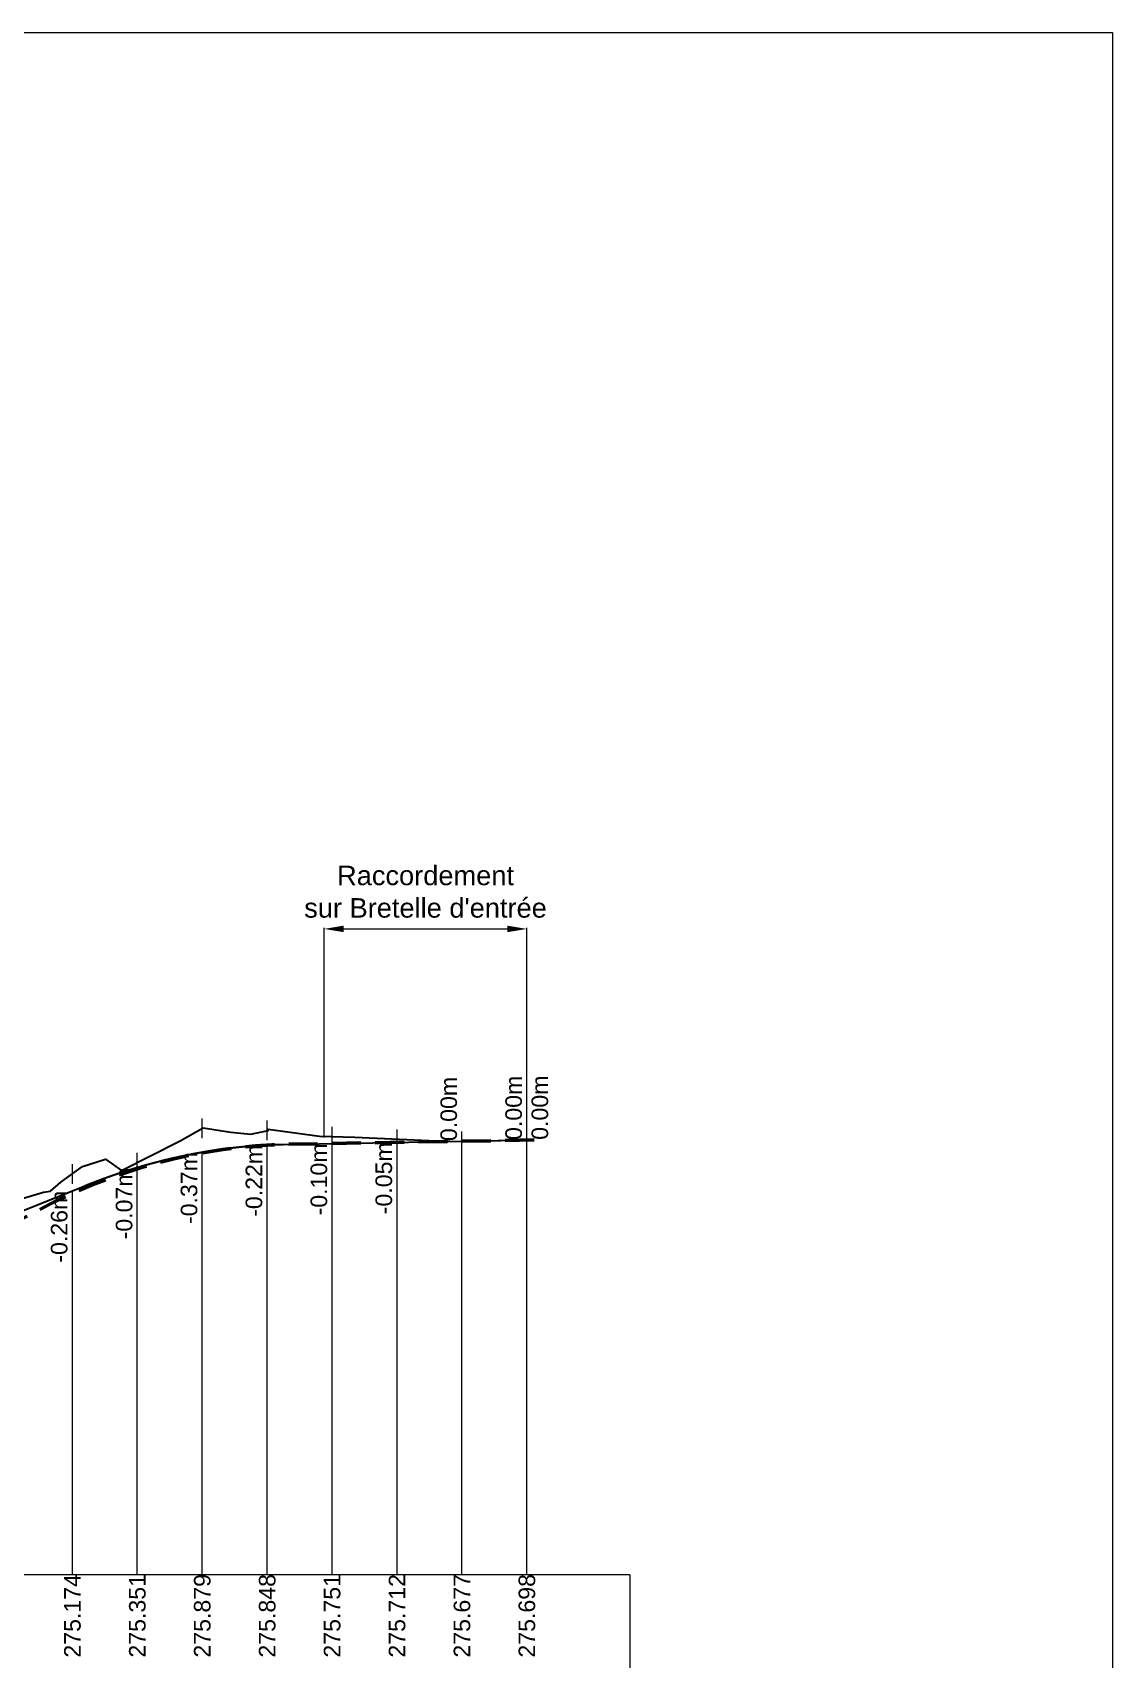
# Model space of a CAD drawing. Extents: x -67 to 3544, y -51 to 656.
# Drawn here: x 1962.3 to 2128.6, y 114.2 to 364.8 of the extents above; entities that cross this region are included whole.
import ezdxf
from ezdxf.enums import TextEntityAlignment as Align

# ---------------------------------------------------------------- set-up
doc = ezdxf.new("R2010")
doc.units = 0
doc.header["$PDSIZE"] = -0.00032
doc.linetypes.add('CACHE', pattern=[9.525, 6.35, -3.175])
doc.layers.get('0').update_dxf_attribs({"lineweight": 0})
for name, color, linetype, lineweight in [("Route - Bretelle d'entrée - PL - A14_Bretelle de sortie", 5, 'Continuous', 0), ('Route - Bretelle de sortie - PL - Cotation', 7, 'Continuous', 0), ('Route - Bretelle de sortie - PL - Projet Linéaire', 7, 'Continuous', 0), ('Route - Bretelle de sortie - PL - Terrain', 3, 'Continuous', 0)]:
    doc.layers.add(name, color=color, linetype=linetype, lineweight=lineweight)
doc.styles.add('CoteVert', font='arial.ttf', dxfattribs={"height": 0.0017})
doc.styles.add('CoteVertB', font='arial.ttf', dxfattribs={"height": 0.0017})
doc.styles.get("Standard").update_dxf_attribs({"font": 'arial.ttf', "height": 2.5})
doc.dimstyles.get("Standard").update_dxf_attribs({"dimtxt": 0.18, "dimasz": 0.18, "dimexe": 0.18, "dimexo": 0.0625, "dimgap": 0.09, "dimtad": 0, "dimtih": 1, "dimtoh": 1, "dimdec": 4, "dimzin": 0, "dimdsep": 46, "dimtxsty": 'Standard', "dimcen": 0.09, "dimadec": 0, "dimazin": 0, "dimtfac": 1, "dimtdec": 4, "dimtofl": 0, "dimtmove": 0, "dimatfit": 3, "dimfxl": 1, "dimtolj": 1, "dimtzin": 0, "dimarcsym": 0})

# ---------------------------------------------------------------- blocks, each defined once
blk = doc.blocks.new('*D6')
at = {"transparency": 16777216}
for p, q in [((2007.24, 194.59), (2007.24, 226.89)), ((2010.24, 226.71), (2035.45, 226.71)), ((2038.45, 194.26), (2038.45, 226.89))]:
    blk.add_line(p, q, dxfattribs=at)
for points in [[(2010.24, 227.21), (2010.24, 226.21), (2007.24, 226.71)], [(2035.45, 227.21), (2035.45, 226.21), (2038.45, 226.71)]]:
    blk.add_solid(points, dxfattribs=at)
at = {"layer": 'Defpoints', "color": 0, "transparency": 16777216}
for p in [(2038.45, 226.71), (2007.24, 194.53), (2038.45, 194.2)]:
    blk.add_point(p, dxfattribs=at)
at = {"transparency": 16777216, "insert": (2022.84, 232.43), "char_height": 3, "attachment_point": 5}
blk.add_mtext("\\A1;Raccordement \\Psur Bretelle d'entrée", dxfattribs=at)

msp = doc.modelspace()

# ---------------------------------------------------------------- linework, layer by layer
msp.add_lwpolyline([(1528.63489, 364.80074), (2128.64089, 364.80074), (2128.64089, -50.70342), (1528.63489, -50.70342)], close=True)
at = {"flags": 128}
msp.add_lwpolyline([(2054.3083, 127.20613), (2054.3083, 52.20613)], dxfattribs=at)
at = {"layer": "Route - Bretelle d'entrée - PL - A14_Bretelle de sortie", "color": 5, "linetype": 'CACHE', "lineweight": 53, "ltscale": 0.7, "flags": 128}
msp.add_lwpolyline([(2039.55295, 194.20613), (2001.65898, 193.53979), (1999.14694, 193.45618), (1996.63484, 193.29368), (1994.1226, 193.05229), (1991.61024, 192.73198), (1989.09787, 192.33272), (1986.58587, 191.8545), (1984.07503, 191.29726), (1981.56661, 190.66097), (1979.06251, 189.94557), (1976.56536, 189.15101), (1974.07865, 188.27722), (1971.60687, 187.32415), (1969.15555, 186.2917), (1966.73145, 185.1798), (1965.95037, 184.80111), (1952.40652, 177.72321), (1951.0789, 177.01212), (1949.75592, 176.3507), (1948.43415, 175.7389), (1947.10962, 175.17667), (1945.77773, 174.66398), (1944.43302, 174.20077), (1943.06892, 173.78701), (1941.67737, 173.42268), (1940.24824, 173.10773), (1938.76844, 172.84215), (1937.22049, 172.62591), (1935.58012, 172.459), (1933.8119, 172.34141), (1931.86056, 172.27312), (1929.63149, 172.25413), (1926.93727, 172.28444), (1923.36767, 172.36406), (1919.03469, 172.49297), (1913.9947, 172.67121), (1908.16303, 172.89877), (1901.52822, 173.17569), (1894.2144, 173.50197), (1886.62449, 173.87766), (1881.43532, 174.30277), (1877.69741, 174.77734), (1874.62674, 175.3014), (1871.95763, 175.87501), (1869.56175, 176.4982), (1867.36583, 177.17103), (1865.32365, 177.89354), (1863.40402, 178.66579), (1861.58487, 179.48785), (1859.84998, 180.35978), (1858.23508, 181.25381), (1813.61561, 208.07307)], dxfattribs=at)
at = {"layer": 'Route - Bretelle de sortie - PL - Cotation', "color": 7, "linetype": 'Continuous'}
for p, q in [((1988.44873, 194.4957), (1988.44873, 197.4957)), ((1998.44873, 194.18379), (1998.44873, 197.18379)), ((2008.44873, 127.20613), (2008.44873, 196.2115)), ((2018.44873, 127.20613), (2018.44873, 195.82236)), ((2038.44873, 127.20613), (2038.44873, 195.68356)), ((1998.44873, 127.20613), (1998.44873, 193.4447)), ((2028.44873, 127.20613), (2028.44873, 195.47921)), ((1978.44873, 127.20613), (1978.44873, 192.21854)), ((1988.44873, 127.20613), (1988.44873, 192.33305)), ((1968.44873, 187.44772), (1968.44873, 190.44772)), ((1968.44873, 127.20613), (1968.44873, 186.38214)), ((2054.3083, 127.20613), (1602.96748, 127.20613))]:
    msp.add_line(p, q, dxfattribs=at)
at = {"layer": 'Route - Bretelle de sortie - PL - Projet Linéaire', "color": 1, "linetype": 'Continuous', "lineweight": 30, "flags": 128}
msp.add_lwpolyline([(1953.24976, 180.30255), (1970.34199, 187.13944), (1970.36407, 187.14827), (1970.38617, 187.1571), (1970.40825, 187.16592), (1970.43034, 187.17473), (1970.45243, 187.18354), (1970.47452, 187.19234), (1970.49661, 187.20114), (1970.5187, 187.20993), (1970.54079, 187.21871), (1970.56288, 187.22749), (1970.58497, 187.23626), (1970.60706, 187.24503), (1970.62914, 187.25378), (1970.65123, 187.26254), (1970.67332, 187.27129), (1970.69541, 187.28003), (1970.7175, 187.28876), (1970.73959, 187.29749), (1970.76168, 187.30621), (1970.78376, 187.31493), (1970.80585, 187.32364), (1970.82794, 187.33234), (1970.85003, 187.34104), (1970.87212, 187.34973), (1970.8942, 187.35842), (1970.91629, 187.3671), (1970.93838, 187.37577), (1970.96047, 187.38444), (1970.98256, 187.3931), (1971.00465, 187.40176), (1971.02673, 187.41041), (1971.04882, 187.41905), (1971.07091, 187.42769), (1971.093, 187.43632), (1971.11508, 187.44494), (1971.13717, 187.45356), (1971.15926, 187.46217), (1971.18135, 187.47078), (1971.20343, 187.47938), (1971.22552, 187.48797), (1971.24761, 187.49656), (1971.2697, 187.50514), (1971.29178, 187.51372), (1971.31387, 187.52229), (1971.33596, 187.53085), (1971.35805, 187.53941), (1971.38013, 187.54796), (1971.40222, 187.5565), (1971.42431, 187.56504), (1971.44639, 187.57358), (1971.46848, 187.58211), (1971.49057, 187.59063), (1971.51265, 187.59914), (1971.53474, 187.60765), (1971.55683, 187.61615), (1971.57892, 187.62465), (1971.601, 187.63314), (1971.62309, 187.64162), (1971.64518, 187.6501), (1971.66726, 187.65857), (1971.68935, 187.66704), (1971.71143, 187.67549), (1971.73352, 187.68395), (1971.75561, 187.6924), (1971.77769, 187.70084), (1971.79978, 187.70927), (1971.82187, 187.7177), (1971.84395, 187.72613), (1971.86604, 187.73454), (1971.88812, 187.74295), (1971.91021, 187.75136), (1971.9323, 187.75976), (1971.95438, 187.76815), (1971.97647, 187.77653), (1971.99855, 187.78492), (1972.02064, 187.79329), (1972.04273, 187.80166), (1972.06481, 187.81002), (1972.0869, 187.81837), (1972.10898, 187.82672), (1972.13107, 187.83506), (1972.15315, 187.8434), (1972.17524, 187.85173), (1972.19733, 187.86006), (1972.21941, 187.86838), (1972.2415, 187.87669), (1972.26358, 187.885), (1972.28567, 187.8933), (1972.30775, 187.90159), (1972.32984, 187.90988), (1972.35192, 187.91816), (1972.37401, 187.92644), (1972.39609, 187.93471), (1972.41818, 187.94297), (1972.44026, 187.95123), (1972.46235, 187.95948), (1972.48443, 187.96773), (1972.50652, 187.97597), (1972.5286, 187.9842), (1972.55068, 187.99243), (1972.57277, 188.00065), (1972.59485, 188.00886), (1972.61694, 188.01707), (1972.63902, 188.02527), (1972.66111, 188.03347), (1972.68319, 188.04166), (1972.70528, 188.04985), (1972.72736, 188.05802), (1972.74945, 188.0662), (1972.77153, 188.07437), (1972.79361, 188.08252), (1972.8157, 188.09068), (1972.83778, 188.09883), (1972.85987, 188.10696), (1972.88195, 188.1151), (1972.90403, 188.12323), (1972.92612, 188.13135), (1972.9482, 188.13947), (1972.97029, 188.14758), (1972.99237, 188.15569), (1973.01445, 188.16379), (1973.03654, 188.17188), (1973.05862, 188.17997), (1973.0807, 188.18805), (1973.10279, 188.19612), (1973.12487, 188.20419), (1973.14695, 188.21225), (1973.16904, 188.22031), (1973.19112, 188.22836), (1973.2132, 188.2364), (1973.23529, 188.24444), (1973.25737, 188.25247), (1973.27946, 188.2605), (1973.30154, 188.26851), (1973.32362, 188.27653), (1973.3457, 188.28454), (1973.36779, 188.29254), (1973.38987, 188.30053), (1973.41195, 188.30852), (1973.43404, 188.3165), (1973.45612, 188.32448), (1973.4782, 188.33245), (1973.50028, 188.34042), (1973.52237, 188.34837), (1973.54445, 188.35632), (1973.56653, 188.36427), (1973.58862, 188.37221), (1973.6107, 188.38015), (1973.63278, 188.38807), (1973.65486, 188.39599), (1973.67694, 188.40391), (1973.69903, 188.41182), (1973.72111, 188.41972), (1973.74319, 188.42762), (1973.76527, 188.43551), (1973.78736, 188.4434), (1973.80944, 188.45127), (1973.83152, 188.45915), (1973.8536, 188.46701), (1973.87568, 188.47487), (1973.89777, 188.48273), (1973.91985, 188.49058), (1973.94193, 188.49842), (1973.96401, 188.50625), (1973.98609, 188.51409), (1974.00818, 188.52191), (1974.03026, 188.52973), (1974.05234, 188.53754), (1974.07442, 188.54534), (1974.0965, 188.55314), (1974.11858, 188.56093), (1974.14067, 188.56872), (1974.16275, 188.5765), (1974.18483, 188.58428), (1974.20691, 188.59205), (1974.22899, 188.59981), (1974.25107, 188.60756), (1974.27315, 188.61532), (1974.29524, 188.62306), (1974.31732, 188.6308), (1974.3394, 188.63853), (1974.36148, 188.64626), (1974.38356, 188.65398), (1974.40564, 188.66169), (1974.42772, 188.6694), (1974.4498, 188.6771), (1974.47188, 188.6848), (1974.49396, 188.69249), (1974.51604, 188.70017), (1974.53813, 188.70785), (1974.56021, 188.71552), (1974.58229, 188.72318), (1974.60437, 188.73084), (1974.62645, 188.73849), (1974.64853, 188.74614), (1974.67061, 188.75378), (1974.69269, 188.76142), (1974.71477, 188.76904), (1974.73685, 188.77667), (1974.75893, 188.78428), (1974.78101, 188.79189), (1974.80309, 188.7995), (1974.82517, 188.80709), (1974.84725, 188.81469), (1974.86933, 188.82227), (1974.89141, 188.82985), (1974.91349, 188.83742), (1974.93557, 188.84499), (1974.95765, 188.85255), (1974.97973, 188.86011), (1975.00181, 188.86766), (1975.02389, 188.8752), (1975.04597, 188.88274), (1975.06805, 188.89026), (1975.09013, 188.89779), (1975.11221, 188.90531), (1975.13429, 188.91282), (1975.15637, 188.92033), (1975.17845, 188.92783), (1975.20053, 188.93532), (1975.22261, 188.94281), (1975.24469, 188.95029), (1975.26677, 188.95777), (1975.28885, 188.96523), (1975.31092, 188.9727), (1975.333, 188.98016), (1975.35508, 188.98761), (1975.37716, 188.99505), (1975.39924, 189.00249), (1975.42132, 189.00993), (1975.4434, 189.01735), (1975.46548, 189.02477), (1975.48756, 189.03218), (1975.50964, 189.03959), (1975.53172, 189.04699), (1975.55379, 189.05439), (1975.57587, 189.06178), (1975.59795, 189.06917), (1975.62003, 189.07654), (1975.64211, 189.08392), (1975.66419, 189.09128), (1975.68627, 189.09864), (1975.70835, 189.10599), (1975.73042, 189.11334), (1975.7525, 189.12068), (1975.77458, 189.12802), (1975.79666, 189.13535), (1975.81874, 189.14267), (1975.84082, 189.14999), (1975.86289, 189.1573), (1975.88497, 189.1646), (1975.90705, 189.1719), (1975.92913, 189.17919), (1975.95121, 189.18648), (1975.97328, 189.19376), (1975.99536, 189.20103), (1976.01744, 189.2083), (1976.03952, 189.21556), (1976.0616, 189.22282), (1976.08368, 189.23007), (1976.10575, 189.23731), (1976.12783, 189.24455), (1976.14991, 189.25178), (1976.17199, 189.25901), (1976.19406, 189.26623), (1976.21614, 189.27344), (1976.23822, 189.28065), (1976.2603, 189.28785), (1976.28237, 189.29504), (1976.30445, 189.30223), (1976.32653, 189.30941), (1976.34861, 189.31659), (1976.37068, 189.32376), (1976.39276, 189.33092), (1976.41484, 189.33808), (1976.43691, 189.34523), (1976.45899, 189.35238), (1976.48107, 189.35952), (1976.50315, 189.36665), (1976.52522, 189.37378), (1976.5473, 189.3809), (1976.56938, 189.38802), (1976.59146, 189.39513), (1976.61353, 189.40223), (1976.63561, 189.40933), (1976.65768, 189.41642), (1976.67976, 189.4235), (1976.70184, 189.43058), (1976.72392, 189.43765), (1976.74599, 189.44472), (1976.76807, 189.45178), (1976.79015, 189.45884), (1976.81222, 189.46588), (1976.8343, 189.47292), (1976.85637, 189.47996), (1976.87845, 189.48699), (1976.90053, 189.49401), (1976.9226, 189.50103), (1976.94468, 189.50804), (1976.96676, 189.51505), (1976.98883, 189.52205), (1977.01091, 189.52904), (1977.03298, 189.53603), (1977.05506, 189.54301), (1977.07714, 189.54999), (1977.09921, 189.55695), (1977.12129, 189.56391), (1977.14337, 189.57087), (1977.16544, 189.57782), (1977.18752, 189.58477), (1977.20959, 189.5917), (1977.23167, 189.59864), (1977.25375, 189.60556), (1977.27582, 189.61248), (1977.2979, 189.6194), (1977.31997, 189.6263), (1977.34205, 189.6332), (1977.36412, 189.6401), (1977.3862, 189.64699), (1977.40827, 189.65387), (1977.43035, 189.66075), (1977.45243, 189.66762), (1977.4745, 189.67449), (1977.49658, 189.68135), (1977.51865, 189.6882), (1977.54073, 189.69505), (1977.5628, 189.70189), (1977.58488, 189.70872), (1977.60695, 189.71555), (1977.62903, 189.72237), (1977.6511, 189.72919), (1977.67318, 189.736), (1977.69525, 189.74281), (1977.71733, 189.7496), (1977.7394, 189.75639), (1977.76148, 189.76318), (1977.78355, 189.76996), (1977.80563, 189.77673), (1977.8277, 189.7835), (1977.84978, 189.79026), (1977.87185, 189.79702), (1977.89393, 189.80377), (1977.916, 189.81051), (1977.93808, 189.81725), (1977.96015, 189.82397), (1977.98223, 189.8307), (1978.0043, 189.83742), (1978.02637, 189.84413), (1978.04845, 189.85084), (1978.07052, 189.85754), (1978.0926, 189.86423), (1978.11467, 189.87092), (1978.13675, 189.8776), (1978.15882, 189.88428), (1978.18089, 189.89095), (1978.20297, 189.89761), (1978.22504, 189.90427), (1978.24712, 189.91092), (1978.26919, 189.91757), (1978.29126, 189.92421), (1978.31334, 189.93084), (1978.33541, 189.93747), (1978.35749, 189.94409), (1978.37956, 189.9507), (1978.40163, 189.95731), (1978.42371, 189.96391), (1978.44578, 189.97051), (1978.46786, 189.9771), (1978.48993, 189.98368), (1978.512, 189.99026), (1978.53408, 189.99684), (1978.55615, 190.0034), (1978.57822, 190.00996), (1978.6003, 190.01651), (1978.62237, 190.02306), (1978.64445, 190.02961), (1978.66652, 190.03614), (1978.68859, 190.04267), (1978.71066, 190.04919), (1978.73274, 190.05571), (1978.75481, 190.06222), (1978.77688, 190.06873), (1978.79896, 190.07522), (1978.82103, 190.08172), (1978.8431, 190.0882), (1978.86518, 190.09469), (1978.88725, 190.10116), (1978.90932, 190.10763), (1978.9314, 190.11409), (1978.95347, 190.12055), (1978.97554, 190.12699), (1978.99761, 190.13344), (1979.01969, 190.13988), (1979.04176, 190.14631), (1979.06383, 190.15274), (1979.10798, 190.16557), (1979.13005, 190.17198), (1979.15212, 190.17838), (1979.1742, 190.18477), (1979.19627, 190.19116), (1979.21834, 190.19755), (1979.24041, 190.20392), (1979.26249, 190.21029), (1979.28456, 190.21666), (1979.30663, 190.22301), (1979.3287, 190.22937), (1979.35078, 190.23571), (1979.37285, 190.24206), (1979.39492, 190.24839), (1979.41699, 190.25472), (1979.43907, 190.26104), (1979.46114, 190.26735), (1979.48321, 190.27366), (1979.50528, 190.27997), (1979.52735, 190.28627), (1979.54943, 190.29256), (1979.5715, 190.29884), (1979.59357, 190.30512), (1979.61564, 190.3114), (1979.63771, 190.31766), (1979.65978, 190.32392), (1979.68186, 190.33018), (1979.70393, 190.33643), (1979.726, 190.34267), (1979.74807, 190.34891), (1979.77014, 190.35514), (1979.79222, 190.36136), (1979.81429, 190.36758), (1979.83636, 190.37379), (1979.85843, 190.38), (1979.8805, 190.3862), (1979.90257, 190.39239), (1979.92464, 190.39858), (1979.94672, 190.40476), (1979.96879, 190.41094), (1979.99086, 190.41711), (1980.01293, 190.42327), (1980.035, 190.42943), (1980.05707, 190.43558), (1980.07914, 190.44172), (1980.10121, 190.44786), (1980.12329, 190.454), (1980.14536, 190.46012), (1980.16743, 190.46624), (1980.1895, 190.47236), (1980.21157, 190.47847), (1980.23364, 190.48457), (1980.25571, 190.49067), (1980.27778, 190.49675), (1980.29985, 190.50284), (1980.32192, 190.50892), (1980.34399, 190.51499), (1980.36607, 190.52106), (1980.38814, 190.52712), (1980.41021, 190.53317), (1980.43228, 190.53922), (1980.45435, 190.54526), (1980.47642, 190.55129), (1980.49849, 190.55732), (1980.52056, 190.56335), (1980.54263, 190.56936), (1980.5647, 190.57537), (1980.58677, 190.58138), (1980.60884, 190.58738), (1980.63091, 190.59337), (1980.65298, 190.59936), (1980.67505, 190.60534), (1980.69712, 190.61131), (1980.71919, 190.61728), (1980.74126, 190.62324), (1980.76333, 190.6292), (1980.7854, 190.63515), (1980.80747, 190.64109), (1980.82954, 190.64703), (1980.85161, 190.65296), (1980.87368, 190.65889), (1980.89575, 190.66481), (1980.91782, 190.67072), (1980.93989, 190.67663), (1980.96196, 190.68253), (1980.98403, 190.68842), (1981.0061, 190.69431), (1981.02817, 190.7002), (1981.05024, 190.70607), (1981.07231, 190.71194), (1981.09438, 190.71781), (1981.11645, 190.72367), (1981.13852, 190.72952), (1981.16059, 190.73537), (1981.18266, 190.74121), (1981.20473, 190.74704), (1981.2268, 190.75287), (1981.24887, 190.75869), (1981.27094, 190.7645), (1981.29301, 190.77032), (1981.31508, 190.77612), (1981.33715, 190.78192), (1981.35921, 190.78771), (1981.38128, 190.79349), (1981.40335, 190.79927), (1981.42542, 190.80505), (1981.44749, 190.81081), (1981.46956, 190.81657), (1981.49163, 190.82233), (1981.5137, 190.82808), (1981.53577, 190.83382), (1981.55784, 190.83956), (1981.57991, 190.84529), (1981.60197, 190.85101), (1981.62404, 190.85673), (1981.64611, 190.86244), (1981.66818, 190.86815), (1981.69025, 190.87385), (1981.71232, 190.87954), (1981.73439, 190.88523), (1981.75646, 190.89091), (1981.77853, 190.89659), (1981.80059, 190.90226), (1981.82266, 190.90792), (1981.84473, 190.91358), (1981.8668, 190.91923), (1981.88887, 190.92487), (1981.91094, 190.93051), (1981.933, 190.93615), (1981.95507, 190.94177), (1981.97714, 190.94739), (1981.99921, 190.95301), (1982.02128, 190.95862), (1982.04335, 190.96422), (1982.06541, 190.96982), (1982.08748, 190.97541), (1982.10955, 190.98099), (1982.13162, 190.98657), (1982.15369, 190.99214), (1982.17576, 190.99771), (1982.19782, 191.00327), (1982.21989, 191.00882), (1982.24196, 191.01437), (1982.26403, 191.01991), (1982.2861, 191.02545), (1982.30816, 191.03097), (1982.33023, 191.0365), (1982.3523, 191.04202), (1982.37437, 191.04753), (1982.39644, 191.05303), (1982.4185, 191.05853), (1982.44057, 191.06403), (1982.46264, 191.06951), (1982.48471, 191.07499), (1982.50677, 191.08046), (1982.52884, 191.08593), (1982.55091, 191.0914), (1982.57298, 191.09685), (1982.59504, 191.1023), (1982.61711, 191.10774), (1982.63918, 191.11318), (1982.66125, 191.11862), (1982.68331, 191.12404), (1982.70538, 191.12946), (1982.72745, 191.13487), (1982.74952, 191.14028), (1982.77158, 191.14568), (1982.79365, 191.15108), (1982.81572, 191.15647), (1982.83779, 191.16185), (1982.85985, 191.16723), (1982.88192, 191.1726), (1982.90399, 191.17796), (1982.92605, 191.18332), (1982.94812, 191.18867), (1982.97019, 191.19402), (1982.99226, 191.19936), (1983.01432, 191.2047), (1983.03639, 191.21002), (1983.05846, 191.21535), (1983.08052, 191.22066), (1983.10259, 191.22597), (1983.12466, 191.23128), (1983.14672, 191.23657), (1983.16879, 191.24187), (1983.19086, 191.24715), (1983.21292, 191.25243), (1983.23499, 191.25771), (1983.25706, 191.26297), (1983.27912, 191.26823), (1983.30119, 191.27349), (1983.32326, 191.27874), (1983.34532, 191.28398), (1983.36739, 191.28922), (1983.38946, 191.29445), (1983.41152, 191.29967), (1983.43359, 191.30489), (1983.45565, 191.3101), (1983.47772, 191.31531), (1983.49979, 191.32051), (1983.52185, 191.3257), (1983.54392, 191.33089), (1983.56599, 191.33607), (1983.58805, 191.34125), (1983.61012, 191.34642), (1983.63219, 191.35158), (1983.65425, 191.35674), (1983.67632, 191.36189), (1983.69838, 191.36704), (1983.72045, 191.37218), (1983.74251, 191.37731), (1983.76458, 191.38244), (1983.78665, 191.38756), (1983.80871, 191.39267), (1983.83078, 191.39778), (1983.85285, 191.40289), (1983.87491, 191.40798), (1983.89698, 191.41307), (1983.91904, 191.41816), (1983.94111, 191.42324), (1983.96317, 191.42831), (1983.98524, 191.43338), (1984.00731, 191.43843), (1984.02937, 191.44349), (1984.05144, 191.44854), (1984.0735, 191.45358), (1984.09557, 191.45861), (1984.11763, 191.46364), (1984.1397, 191.46867), (1984.16176, 191.47368), (1984.18383, 191.4787), (1984.20589, 191.4837), (1984.22796, 191.4887), (1984.25003, 191.4937), (1984.27209, 191.49868), (1984.29416, 191.50366), (1984.31622, 191.50864), (1984.33829, 191.5136), (1984.36035, 191.51857), (1984.38242, 191.52353), (1984.40448, 191.52847), (1984.42655, 191.53342), (1984.44861, 191.53836), (1984.47068, 191.54329), (1984.49274, 191.54822), (1984.51481, 191.55314), (1984.53687, 191.55805), (1984.55894, 191.56296), (1984.581, 191.56786), (1984.60307, 191.57276), (1984.62513, 191.57765), (1984.6472, 191.58253), (1984.66926, 191.5874), (1984.69133, 191.59228), (1984.71339, 191.59714), (1984.73546, 191.602), (1984.75752, 191.60685), (1984.77959, 191.6117), (1984.80165, 191.61654), (1984.82372, 191.62138), (1984.84578, 191.62621), (1984.86785, 191.63103), (1984.88991, 191.63584), (1984.91197, 191.64066), (1984.93404, 191.64546), (1984.9561, 191.65026), (1984.97817, 191.65505), (1985.00023, 191.65984), (1985.0223, 191.66462), (1985.04436, 191.66939), (1985.06643, 191.67416), (1985.08849, 191.67892), (1985.11056, 191.68367), (1985.13262, 191.68842), (1985.15468, 191.69317), (1985.17675, 191.6979), (1985.19881, 191.70264), (1985.22088, 191.70736), (1985.24294, 191.71208), (1985.265, 191.71679), (1985.28707, 191.7215), (1985.30913, 191.7262), (1985.3312, 191.73089), (1985.35326, 191.73558), (1985.37532, 191.74026), (1985.39739, 191.74494), (1985.41945, 191.74961), (1985.44152, 191.75428), (1985.46358, 191.75894), (1985.48564, 191.76359), (1985.50771, 191.76823), (1985.52977, 191.77287), (1985.55184, 191.77751), (1985.5739, 191.78213), (1985.59596, 191.78675), (1985.61803, 191.79137), (1985.64009, 191.79598), (1985.66215, 191.80058), (1985.68422, 191.80518), (1985.70628, 191.80977), (1985.72835, 191.81436), (1985.75041, 191.81893), (1985.77247, 191.82351), (1985.79454, 191.82807), (1985.8166, 191.83264), (1985.83866, 191.83719), (1985.86073, 191.84174), (1985.88279, 191.84628), (1985.90485, 191.85082), (1985.92692, 191.85535), (1985.94898, 191.85987), (1985.97104, 191.86439), (1985.99311, 191.8689), (1986.01517, 191.87341), (1986.03723, 191.87791), (1986.0593, 191.8824), (1986.08136, 191.88689), (1986.10342, 191.89137), (1986.12549, 191.89584), (1986.14755, 191.90032), (1986.16961, 191.90478), (1986.19168, 191.90924), (1986.21374, 191.91368), (1986.2358, 191.91813), (1986.25786, 191.92257), (1986.27993, 191.927), (1986.30199, 191.93143), (1986.32405, 191.93585), (1986.34612, 191.94026), (1986.36818, 191.94467), (1986.39024, 191.94908), (1986.4123, 191.95347), (1986.43437, 191.95786), (1986.45643, 191.96225), (1986.47849, 191.96662), (1986.50056, 191.97099), (1986.52262, 191.97536), (1986.54468, 191.97972), (1986.56674, 191.98408), (1986.58881, 191.98842), (1986.61087, 191.99276), (1986.63293, 191.9971), (1986.65499, 192.00143), (1986.67706, 192.00575), (1986.69912, 192.01007), (1986.72118, 192.01438), (1986.74325, 192.01868), (1986.76531, 192.02298), (1986.78737, 192.02727), (1986.80943, 192.03156), (1986.83149, 192.03584), (1986.85356, 192.04012), (1986.87562, 192.04439), (1986.89768, 192.04865), (1986.91974, 192.0529), (1986.94181, 192.05715), (1986.96387, 192.0614), (1986.98593, 192.06563), (1987.00799, 192.06987), (1987.03005, 192.07409), (1987.05212, 192.07831), (1987.07418, 192.08253), (1987.09624, 192.08673), (1987.1183, 192.09093), (1987.14037, 192.09513), (1987.16243, 192.09932), (1987.18449, 192.1035), (1987.20655, 192.10768), (1987.22861, 192.11185), (1987.25068, 192.11601), (1987.27274, 192.12018), (1987.2948, 192.12433), (1987.31686, 192.12847), (1987.33892, 192.13261), (1987.36098, 192.13675), (1987.38305, 192.14088), (1987.40511, 192.145), (1987.42717, 192.14911), (1987.44923, 192.15322), (1987.47129, 192.15733), (1987.49335, 192.16143), (1987.51542, 192.16552), (1987.53748, 192.1696), (1987.55954, 192.17368), (1987.5816, 192.17776), (1987.60366, 192.18182), (1987.62573, 192.18589), (1987.64779, 192.18994), (1987.66985, 192.19399), (1987.69191, 192.19803), (1987.71397, 192.20207), (1987.73603, 192.2061), (1987.75809, 192.21013), (1987.78015, 192.21415), (1987.80222, 192.21816), (1987.82428, 192.22216), (1987.84634, 192.22616), (1987.8684, 192.23016), (1987.89046, 192.23415), (1987.91252, 192.23813), (1987.93458, 192.24211), (1987.95665, 192.24607), (1987.97871, 192.25004), (1988.00077, 192.254), (1988.02283, 192.25795), (1988.04489, 192.26189), (1988.06695, 192.26583), (1988.08901, 192.26977), (1988.11107, 192.27369), (1988.13313, 192.27762), (1988.1552, 192.28153), (1988.17726, 192.28544), (1988.19932, 192.28934), (1988.22138, 192.29324), (1988.24344, 192.29713), (1988.2655, 192.30102), (1988.28756, 192.30489), (1988.30962, 192.30877), (1988.33168, 192.31263), (1988.35374, 192.31649), (1988.3758, 192.32035), (1988.39787, 192.3242), (1988.41993, 192.32804), (1988.44199, 192.33187), (1988.46405, 192.3357), (1988.48611, 192.33953), (1988.50817, 192.34335), (1988.53023, 192.34716), (1988.55229, 192.35097), (1988.57435, 192.35476), (1988.59641, 192.35856), (1988.61847, 192.36234), (1988.64053, 192.36612), (1988.66259, 192.3699), (1988.68465, 192.37367), (1988.70672, 192.37744), (1988.72878, 192.38119), (1988.75083, 192.38494), (1988.7729, 192.38869), (1988.79496, 192.39243), (1988.81702, 192.39616), (1988.83908, 192.39988), (1988.86114, 192.4036), (1988.8832, 192.40732), (1988.90526, 192.41103), (1988.92732, 192.41473), (1988.94938, 192.41843), (1988.97144, 192.42212), (1988.9935, 192.4258), (1989.01556, 192.42948), (1989.03762, 192.43315), (1989.05968, 192.43681), (1989.08174, 192.44048), (1989.1038, 192.44413), (1989.12586, 192.44778), (1989.14792, 192.45142), (1989.16998, 192.45505), (1989.19204, 192.45868), (1989.2141, 192.4623), (1989.23616, 192.46592), (1989.25822, 192.46953), (1989.28028, 192.47314), (1989.30234, 192.47674), (1989.3244, 192.48033), (1989.34646, 192.48391), (1989.36852, 192.48749), (1989.39058, 192.49107), (1989.41264, 192.49464), (1989.4347, 192.4982), (1989.45676, 192.50176), (1989.47882, 192.50531), (1989.50088, 192.50885), (1989.52294, 192.51239), (1989.545, 192.51592), (1989.56706, 192.51944), (1989.58912, 192.52296), (1989.61118, 192.52648), (1989.63324, 192.52999), (1989.6553, 192.53349), (1989.67736, 192.53698), (1989.69942, 192.54047), (1989.72148, 192.54396), (1989.74353, 192.54743), (1989.7656, 192.5509), (1989.78765, 192.55437), (1989.80971, 192.55782), (1989.83177, 192.56128), (1989.85383, 192.56473), (1989.87589, 192.56817), (1989.89795, 192.5716), (1989.92001, 192.57503), (1989.94207, 192.57845), (1989.96413, 192.58187), (1989.98619, 192.58528), (1990.00825, 192.58868), (1990.03031, 192.59208), (1990.05237, 192.59547), (1990.07443, 192.59886), (1990.09649, 192.60224), (1990.11855, 192.60561), (1990.1406, 192.60898), (1990.16266, 192.61234), (1990.18472, 192.61569), (1990.20678, 192.61904), (1990.22884, 192.62238), (1990.2509, 192.62572), (1990.27296, 192.62905), (1990.29502, 192.63238), (1990.31708, 192.6357), (1990.33914, 192.63901), (1990.3612, 192.64232), (1990.38325, 192.64562), (1990.40531, 192.64891), (1990.42737, 192.6522), (1990.44943, 192.65548), (1990.47149, 192.65876), (1990.49355, 192.66203), (1990.51561, 192.66529), (1990.53767, 192.66855), (1990.55973, 192.6718), (1990.58178, 192.67505), (1990.60384, 192.67829), (1990.6259, 192.68152), (1990.64796, 192.68475), (1990.67002, 192.68797), (1990.69208, 192.69119), (1990.71414, 192.69439), (1990.7362, 192.6976), (1990.75825, 192.7008), (1990.78031, 192.70399), (1990.80237, 192.70717), (1990.82443, 192.71035), (1990.84649, 192.71352), (1990.86855, 192.71669), (1990.89061, 192.71985), (1990.91267, 192.723), (1990.93472, 192.72615), (1990.95678, 192.7293), (1990.97884, 192.73243), (1991.0009, 192.73556), (1991.04502, 192.74181), (1991.06707, 192.74491), (1991.08913, 192.74802), (1991.11119, 192.75112), (1991.13325, 192.75422), (1991.15531, 192.7573), (1991.17737, 192.76038), (1991.19943, 192.76346), (1991.22148, 192.76653), (1991.24354, 192.76959), (1991.2656, 192.77265), (1991.28766, 192.7757), (1991.30972, 192.77874), (1991.33178, 192.78178), (1991.35383, 192.78482), (1991.37589, 192.78784), (1991.39795, 192.79086), (1991.42001, 192.79388), (1991.44207, 192.79689), (1991.46412, 192.79989), (1991.48618, 192.80288), (1991.50824, 192.80587), (1991.5303, 192.80886), (1991.55236, 192.81184), (1991.57442, 192.81481), (1991.59647, 192.81777), (1991.61853, 192.82074), (1991.64059, 192.82369), (1991.66265, 192.82663), (1991.68471, 192.82958), (1991.70676, 192.83251), (1991.72882, 192.83544), (1991.75088, 192.83837), (1991.77294, 192.84128), (1991.79499, 192.84419), (1991.81705, 192.8471), (1991.83911, 192.85), (1991.86117, 192.85289), (1991.88323, 192.85578), (1991.90529, 192.85866), (1991.92734, 192.86153), (1991.9494, 192.8644), (1991.97146, 192.86726), (1991.99352, 192.87012), (1992.01557, 192.87297), (1992.03763, 192.87581), (1992.05969, 192.87865), (1992.08175, 192.88149), (1992.1038, 192.88431), (1992.12586, 192.88713), (1992.14792, 192.88994), (1992.16998, 192.89275), (1992.19204, 192.89556), (1992.23615, 192.90114), (1992.25821, 192.90392), (1992.28027, 192.9067), (1992.30232, 192.90947), (1992.32438, 192.91223), (1992.34644, 192.91499), (1992.3685, 192.91775), (1992.39055, 192.92049), (1992.41261, 192.92323), (1992.43467, 192.92597), (1992.45673, 192.9287), (1992.47878, 192.93142), (1992.50084, 192.93414), (1992.5229, 192.93685), (1992.54496, 192.93955), (1992.56701, 192.94225), (1992.58907, 192.94494), (1992.61113, 192.94763), (1992.63319, 192.95031), (1992.65524, 192.95298), (1992.6773, 192.95565), (1992.72141, 192.96097), (1992.74347, 192.96361), (1992.76553, 192.96626), (1992.78759, 192.9689), (1992.80964, 192.97153), (1992.8317, 192.97415), (1992.85376, 192.97677), (1992.87582, 192.97938), (1992.89787, 192.98199), (1992.91993, 192.98459), (1992.94199, 192.98719), (1992.96404, 192.98978), (1992.9861, 192.99236), (1993.00816, 192.99494), (1993.03021, 192.99751), (1993.05227, 193.00007), (1993.07433, 193.00263), (1993.09639, 193.00518), (1993.11844, 193.00773), (1993.1405, 193.01027), (1993.16256, 193.0128), (1993.18461, 193.01533), (1993.20667, 193.01785), (1993.22873, 193.02037), (1993.25079, 193.02288), (1993.27284, 193.02538), (1993.2949, 193.02788), (1993.31695, 193.03037), (1993.33901, 193.03285), (1993.36107, 193.03533), (1993.38313, 193.0378), (1993.40518, 193.04027), (1993.42724, 193.04274), (1993.4493, 193.04519), (1993.47135, 193.04764), (1993.49341, 193.05008), (1993.51547, 193.05252), (1993.53752, 193.05495), (1993.55958, 193.05737), (1993.58164, 193.05979), (1993.60369, 193.0622), (1993.62575, 193.06461), (1993.64781, 193.06701), (1993.66986, 193.0694), (1993.69192, 193.07179), (1993.71398, 193.07417), (1993.73603, 193.07655), (1993.75809, 193.07892), (1993.78015, 193.08128), (1993.8022, 193.08364), (1993.82426, 193.08599), (1993.84632, 193.08833), (1993.86837, 193.09068), (1993.89043, 193.09301), (1993.91249, 193.09533), (1993.93454, 193.09766), (1993.9566, 193.09997), (1993.97866, 193.10228), (1994.00071, 193.10458), (1994.02277, 193.10688), (1994.04483, 193.10917), (1994.06688, 193.11146), (1994.08894, 193.11373), (1994.11099, 193.11601), (1994.13305, 193.11827), (1994.15511, 193.12053), (1994.17716, 193.12279), (1994.19922, 193.12503), (1994.22128, 193.12728), (1994.24333, 193.12951), (1994.26539, 193.13174), (1994.28745, 193.13397), (1994.3095, 193.13618), (1994.33156, 193.13839), (1994.35362, 193.1406), (1994.37567, 193.1428), (1994.39773, 193.14499), (1994.41978, 193.14718), (1994.44184, 193.14936), (1994.4639, 193.15154), (1994.48595, 193.15371), (1994.50801, 193.15587), (1994.53006, 193.15802), (1994.55212, 193.16017), (1994.57418, 193.16232), (1994.59623, 193.16446), (1994.61829, 193.16659), (1994.64034, 193.16872), (1994.6624, 193.17084), (1994.68446, 193.17295), (1994.70651, 193.17506), (1994.72857, 193.17716), (1994.75063, 193.17926), (1994.77268, 193.18135), (1994.79474, 193.18343), (1994.81679, 193.18551), (1994.83885, 193.18758), (1994.86091, 193.18965), (1994.88296, 193.19171), (1994.90502, 193.19376), (1994.92707, 193.19581), (1994.94913, 193.19785), (1994.97119, 193.19988), (1994.99324, 193.20191), (1995.0153, 193.20394), (1995.03735, 193.20595), (1995.05941, 193.20797), (1995.08147, 193.20997), (1995.10352, 193.21197), (1995.12558, 193.21396), (1995.14763, 193.21595), (1995.16969, 193.21793), (1995.19174, 193.2199), (1995.2138, 193.22187), (1995.23586, 193.22383), (1995.25791, 193.22579), (1995.27997, 193.22774), (1995.30202, 193.22968), (1995.32408, 193.23162), (1995.34614, 193.23355), (1995.36819, 193.23548), (1995.39025, 193.2374), (1995.4123, 193.23931), (1995.43436, 193.24122), (1995.45642, 193.24312), (1995.47847, 193.24501), (1995.50053, 193.2469), (1995.52258, 193.24878), (1995.54464, 193.25067), (1995.56669, 193.25253), (1995.58875, 193.2544), (1995.6108, 193.25626), (1995.63286, 193.25811), (1995.65492, 193.25996), (1995.67697, 193.2618), (1995.69903, 193.26363), (1995.72108, 193.26546), (1995.74314, 193.26728), (1995.76519, 193.2691), (1995.78725, 193.27091), (1995.80931, 193.27271), (1995.83136, 193.27451), (1995.85342, 193.2763), (1995.87547, 193.27809), (1995.89753, 193.27987), (1995.91958, 193.28164), (1995.94164, 193.28341), (1995.96369, 193.28517), (1995.98575, 193.28693), (1996.0078, 193.28868), (1996.02986, 193.29042), (1996.05192, 193.29216), (1996.07397, 193.29389), (1996.09603, 193.29561), (1996.11808, 193.29733), (1996.14014, 193.29905), (1996.16219, 193.30075), (1996.18425, 193.30245), (1996.2063, 193.30415), (1996.22836, 193.30584), (1996.25041, 193.30752), (1996.27247, 193.30919), (1996.29453, 193.31086), (1996.31658, 193.31253), (1996.33864, 193.31419), (1996.36069, 193.31584), (1996.38275, 193.31749), (1996.4048, 193.31912), (1996.42686, 193.32076), (1996.44891, 193.32239), (1996.47097, 193.32401), (1996.49302, 193.32562), (1996.51508, 193.32723), (1996.53713, 193.32884), (1996.55919, 193.33043), (1996.58124, 193.33203), (1996.6033, 193.33361), (1996.62535, 193.33519), (1996.64741, 193.33676), (1996.66946, 193.33833), (1996.69152, 193.33989), (1996.71357, 193.34144), (1996.73563, 193.34299), (1996.75768, 193.34454), (1996.77974, 193.34607), (1996.8018, 193.3476), (1996.82385, 193.34913), (1996.84591, 193.35064), (1996.86796, 193.35216), (1996.89002, 193.35366), (1996.91207, 193.35516), (1996.93413, 193.35666), (1996.95618, 193.35815), (1996.97824, 193.35963), (1997.00029, 193.3611), (1997.02235, 193.36257), (1997.0444, 193.36404), (1997.06646, 193.36549), (1997.08851, 193.36694), (1997.11057, 193.36839), (1997.13262, 193.36983), (1997.15468, 193.37126), (1997.17673, 193.37269), (1997.19879, 193.37411), (1997.22084, 193.37552), (1997.2429, 193.37693), (1997.26495, 193.37834), (1997.28701, 193.37973), (1997.30906, 193.38112), (1997.33112, 193.38251), (1997.35317, 193.38389), (1997.37523, 193.38526), (1997.39728, 193.38662), (1997.41934, 193.38798), (1997.44139, 193.38934), (1997.46345, 193.39069), (1997.4855, 193.39203), (1997.50756, 193.39336), (1997.52961, 193.39469), (1997.55166, 193.39602), (1997.57372, 193.39733), (1997.59578, 193.39865), (1997.61783, 193.39995), (1997.63988, 193.40125), (1997.66194, 193.40255), (1997.68399, 193.40383), (1997.70605, 193.40511), (1997.7281, 193.40639), (1997.75016, 193.40766), (1997.77221, 193.40892), (1997.79427, 193.41018), (1997.81632, 193.41143), (1997.83838, 193.41267), (1997.86043, 193.41391), (1997.88249, 193.41514), (1997.90454, 193.41637), (1997.9266, 193.41759), (1997.94865, 193.41881), (1997.97071, 193.42001), (1997.99276, 193.42121), (1998.01482, 193.42241), (1998.03687, 193.4236), (1998.05893, 193.42479), (1998.08098, 193.42596), (1998.12509, 193.4283), (1998.14714, 193.42946), (1998.1692, 193.43061), (1998.19125, 193.43176), (1998.21331, 193.4329), (1998.23536, 193.43404), (1998.25742, 193.43516), (1998.27947, 193.43629), (1998.30153, 193.43741), (1998.32358, 193.43851), (1998.34564, 193.43962), (1998.36769, 193.44072), (1998.38975, 193.44181), (1998.4118, 193.4429), (1998.43386, 193.44398), (1998.45591, 193.44505), (1998.47796, 193.44612), (1998.50002, 193.44718), (1998.52207, 193.44824), (1998.54413, 193.44929), (1998.56618, 193.45033), (1998.58824, 193.45137), (1998.61029, 193.4524), (1998.63235, 193.45343), (1998.6544, 193.45445), (1998.67645, 193.45546), (1998.69851, 193.45647), (1998.72056, 193.45747), (1998.74262, 193.45847), (1998.76467, 193.45946), (1998.78673, 193.46044), (1998.80878, 193.46142), (1998.83084, 193.46239), (1998.85289, 193.46335), (1998.87495, 193.46431), (1998.897, 193.46526), (1998.91905, 193.46621), (1998.94111, 193.46715), (1998.96316, 193.46808), (1998.98522, 193.46901), (1999.00727, 193.46994), (1999.02933, 193.47085), (1999.05138, 193.47176), (1999.07344, 193.47267), (1999.09549, 193.47357), (1999.11754, 193.47446), (1999.1396, 193.47534), (1999.16165, 193.47622), (1999.18371, 193.4771), (1999.20576, 193.47796), (1999.22782, 193.47882), (1999.24987, 193.47968), (1999.27193, 193.48053), (1999.29398, 193.48137), (1999.31604, 193.48221), (1999.33809, 193.48304), (1999.36014, 193.48387), (1999.3822, 193.48469), (1999.40425, 193.4855), (1999.42631, 193.4863), (1999.44836, 193.48711), (1999.47042, 193.4879), (1999.49247, 193.48869), (1999.51452, 193.48947), (1999.53658, 193.49025), (1999.55863, 193.49102), (1999.58069, 193.49178), (1999.60274, 193.49254), (1999.6248, 193.49329), (1999.64685, 193.49404), (1999.6689, 193.49478), (1999.69096, 193.49551), (1999.71301, 193.49624), (1999.73507, 193.49696), (1999.75712, 193.49768), (1999.77918, 193.49839), (1999.80123, 193.49909), (1999.82328, 193.49979), (1999.84534, 193.50048), (1999.86739, 193.50117), (1999.88945, 193.50185), (1999.9115, 193.50252), (1999.93356, 193.50318), (1999.95561, 193.50385), (1999.97766, 193.5045), (1999.99972, 193.50515), (2000.04383, 193.50643), (2000.06588, 193.50706), (2000.08794, 193.50768), (2000.10999, 193.5083), (2000.13204, 193.50891), (2000.1541, 193.50952), (2000.17615, 193.51012), (2000.19821, 193.51071), (2000.22026, 193.5113), (2000.24232, 193.51188), (2000.26437, 193.51246), (2000.28642, 193.51303), (2000.30848, 193.51359), (2000.33053, 193.51415), (2000.35259, 193.5147), (2000.37464, 193.51525), (2000.3967, 193.51579), (2000.41875, 193.51632), (2000.4408, 193.51685), (2000.46286, 193.51737), (2000.48491, 193.51788), (2000.50697, 193.51839), (2000.52902, 193.51889), (2000.55108, 193.51939), (2000.57313, 193.51988), (2000.59518, 193.52037), (2000.61724, 193.52084), (2000.63929, 193.52132), (2000.66135, 193.52178), (2000.6834, 193.52224), (2000.70545, 193.5227), (2000.72751, 193.52315), (2000.74956, 193.52359), (2000.77162, 193.52403), (2000.79367, 193.52445), (2000.81572, 193.52488), (2000.83778, 193.52529), (2000.85983, 193.52571), (2000.88189, 193.52611), (2000.90394, 193.52651), (2000.90421, 193.52652), (2039.55295, 194.22112)], dxfattribs=at)
at = {"layer": 'Route - Bretelle de sortie - PL - Terrain', "color": 114, "linetype": 'Continuous', "lineweight": 30, "flags": 128}
msp.add_lwpolyline([(1956.22202, 183.86836), (1964.00866, 186.14744), (1965.08347, 186.28912), (1966.67456, 187.71472), (1969.99944, 190.12402), (1973.52656, 191.26398), (1976.00277, 189.48305), (1985.06141, 194.05869), (1988.58186, 196.07183), (1992.8781, 195.41145), (1995.92339, 195.11365), (1998.59365, 195.67276), (1998.61014, 195.83881), (2006.51204, 194.76838), (2011.95423, 194.6302), (2026.80454, 193.97701), (2039.55295, 194.20613)], dxfattribs=at)

# ---------------------------------------------------------------- texts
at = {"layer": 'Route - Bretelle de sortie - PL - Cotation', "color": 7, "style": 'CoteVertB'}
for p in [(2028.44873, 194.02155), (2038.44873, 194.20128), (2042.48623, 194.22112)]:
    msp.add_text('0.00m', height=2.55, rotation=90, dxfattribs=at).set_placement(p, align=Align.BOTTOM_LEFT)
for s, p in [('-0.22m', (1998.44873, 193.4447)), ('-0.10m', (2008.44873, 193.66211)), ('-0.05m', (2018.44873, 193.84183)), ('-0.37m', (1988.44873, 192.33305)), ('-0.07m', (1978.44873, 189.97139)), ('-0.26m', (1968.44873, 186.38214))]:
    msp.add_text(s, height=2.55, rotation=90, dxfattribs=at).set_placement(p, align=Align.BOTTOM_RIGHT)
at = {"layer": 'Route - Bretelle de sortie - PL - Cotation', "color": 114, "style": 'CoteVert'}
for s, p in [('275.174', (1968.44873, 114.45613)), ('275.351', (1978.44873, 114.45613)), ('275.879', (1988.44873, 114.45613)), ('275.848', (1998.44873, 114.45613)), ('275.751', (2008.44873, 114.45613)), ('275.712', (2018.44873, 114.45613)), ('275.677', (2028.44873, 114.45613)), ('275.698', (2038.44873, 114.45613))]:
    msp.add_text(s, height=2.55, rotation=90, dxfattribs=at).set_placement(p, align=Align.MIDDLE_LEFT)

# ---------------------------------------------------------------- dimensions: what is measured, and where the dimension line sits
dim = msp.add_linear_dim(base=(2038.44873, 226.70748), p1=(2007.23551, 194.53109), p2=(2038.44873, 194.20128), text="Raccordement \\Psur Bretelle d'entrée", dimstyle='Standard', override={"dimtxt": 3, "dimasz": 3, "dimclrd": 256, "dimclre": 256, "dimclrt": 256, "dimtmove": 2, "dimlwd": 65535, "dimlwe": 65535})
dim.commit()
dim.dimension.update_dxf_attribs({"geometry": '*D6', "text_midpoint": (2022.84212, 232.4266), "dimtype": 160})

doc.saveas('drawing.dxf')
